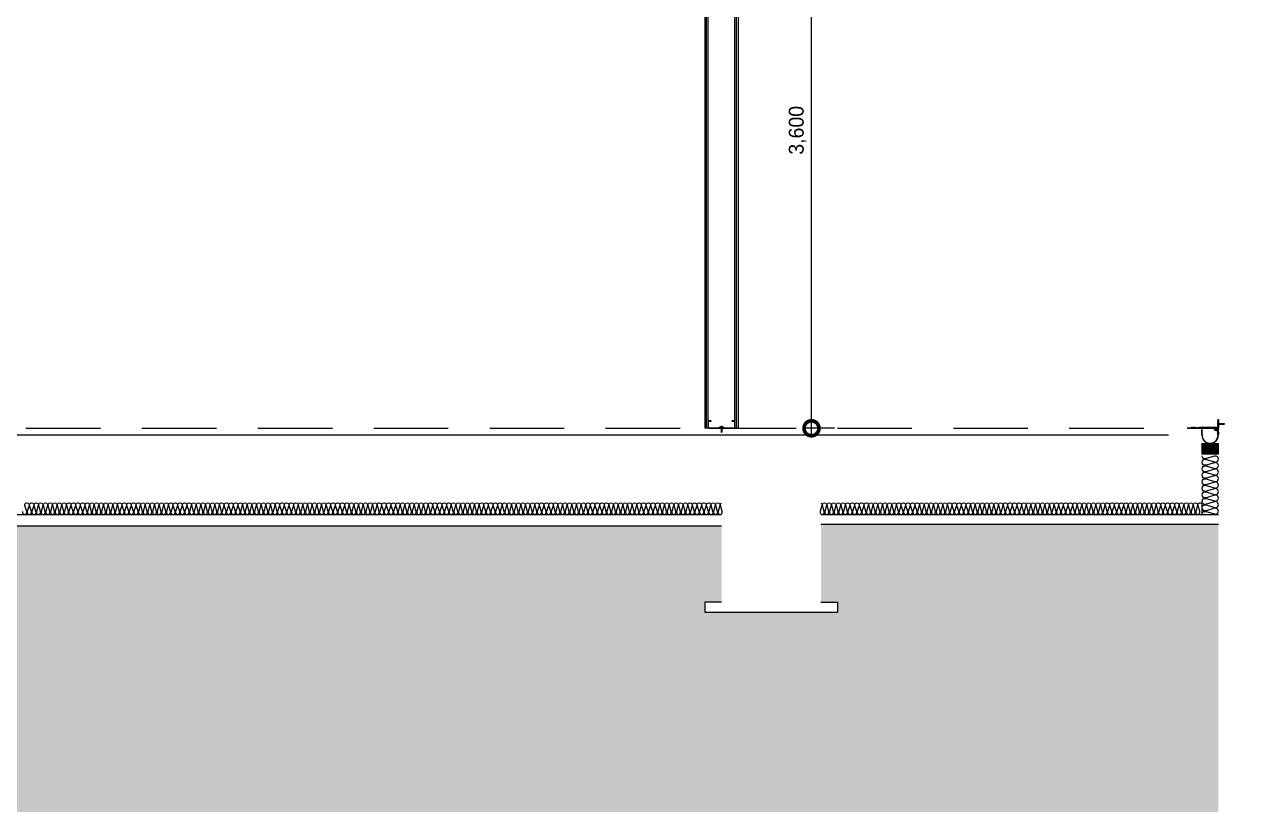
# Model space of a CAD drawing. Header units: millimetres. Extents: x 19868 to 801382, y -4805 to 85279.
# Drawn here: x 110529 to 117938, y 32657 to 37368 of the extents above; entities that cross this region are included whole.
import ezdxf

# ---------------------------------------------------------------- set-up
doc = ezdxf.new("R2010")
doc.units = ezdxf.units.MM
doc.header["$LTSCALE"] = 250
doc.linetypes.add('HID', pattern=[2.8, 1.8, -1])
doc.linetypes.add('HIDDEN', pattern=[9.525, 6.35, -3.175])
doc.layers.get('Defpoints').update_dxf_attribs({"color": 151})
for name, color, linetype in [('8입면선', 8, 'Continuous'), ('A-ETC', 8, 'Continuous'), ('A-FIN-8', 8, 'Continuous'), ('A-WALL-D', 7, 'Continuous'), ('A-버림CONC', 4, 'Continuous'), ('GAGAM-DT', 7, 'Continuous'), ('ISL', 251, 'Continuous'), ('SYMB', 7, 'Continuous'), ('인테리어', 7, 'HIDDEN'), ('입면', 7, 'Continuous'), ('지반', 254, 'Continuous')]:
    doc.layers.add(name, color=color, linetype=linetype)
doc.layers.add('CK', color=221, linetype='Continuous', plot=False)
doc.styles.add('Gdim', font='')
doc.styles.get('Gdim').set_extended_font_data('Dotum')
doc.dimstyles.new('Gdim50', dxfattribs={"dimscale": 30, "dimtxt": 3, "dimasz": 6, "dimexe": 1.5, "dimexo": 2, "dimgap": 1, "dimtad": 1, "dimdec": 0, "dimzin": 0, "dimdsep": 46, "dimlunit": 6, "dimtxsty": 'Gdim', "dimblk": 'DOTSMALL', "dimcen": 1.5, "dimdle": 1.5, "dimclrd": 256, "dimclre": 256, "dimclrt": 256, "dimazin": 0, "dimtfac": 1, "dimtdec": 0, "dimtix": 1, "dimtmove": 2, "dimatfit": 3, "dimldrblk": 'DOTSMALL', "dimfxl": 1.5, "dimtolj": 1, "dimtzin": 0, "dimlwd": -1, "dimlwe": -1, "dimarcsym": 1})

# ---------------------------------------------------------------- blocks, each defined once
blk = doc.blocks.new('MAJ')
at = {"layer": 'SYMB', "color": 8}
for p, q in [((8, 0), (0, 0)), ((2.3, -2.9), (0, 0)), ((3.5, -0.9), (3.5, 0)), ((4.5, -0.9), (4.5, 0)), ((5.7, -2.9), (8, 0)), ((1.8, -4.3), (4, -2.9)), ((1.8, -6.8), (6.1, -4.1)), ((1.8, -4.3), (2.3, -4.3)), ((1.8, -9.3), (6.1, -6.6)), ((1.8, -6.8), (2.3, -6.8)), ((1.8, -11.8), (6.1, -9.1)), ((1.8, -9.3), (2.3, -9.3)), ((1.8, -14.3), (6.1, -11.6)), ((1.8, -11.8), (2.3, -11.8)), ((1.8, -16.8), (6.1, -14.1)), ((1.8, -14.3), (2.3, -14.3)), ((1.8, -19.3), (6.1, -16.6)), ((1.8, -16.8), (2.3, -16.8)), ((1.8, -21.8), (6.1, -19.1)), ((1.8, -19.3), (2.3, -19.3)), ((1.8, -24.3), (6.1, -21.6)), ((1.8, -21.8), (2.3, -21.8)), ((1.8, -26.8), (6.1, -24.1)), ((1.8, -24.3), (2.3, -24.3)), ((1.8, -29.4), (6.1, -26.6)), ((1.8, -26.8), (2.3, -26.8)), ((1.8, -31.9), (6.1, -29.1)), ((1.8, -29.4), (2.3, -29.3)), ((1.8, -34.4), (6.1, -31.6)), ((1.8, -31.9), (2.3, -31.8)), ((1.8, -36.9), (6.1, -34.1)), ((1.8, -34.4), (2.3, -34.3)), ((1.8, -36.9), (2.3, -36.9)), ((2.3, -2.9), (2.3, -38.3)), ((2.3, -2.9), (5.7, -2.9)), ((2.3, -38.3), (4, -40.4)), ((2.7, -38.8), (6.1, -36.6)), ((4.5, -0.9), (3.5, -0.9)), ((4, -40.4), (5.7, -38.1)), ((5.7, -2.9), (5.7, -38.1)), ((6.1, -4.1), (5.7, -4.1)), ((6.1, -6.6), (5.7, -6.6)), ((6.1, -9.1), (5.7, -9.1)), ((6.1, -11.6), (5.7, -11.6)), ((6.1, -14.1), (5.7, -14.1)), ((6.1, -16.6), (5.7, -16.6)), ((6.1, -19.1), (5.7, -19.1)), ((6.1, -21.6), (5.7, -21.6)), ((6.1, -24.1), (5.7, -24.1)), ((6.1, -26.6), (5.7, -26.6)), ((6.1, -29.1), (5.7, -29.1)), ((6.1, -31.6), (5.7, -31.6)), ((6.1, -34.1), (5.7, -34.2)), ((6.1, -36.6), (5.7, -36.7))]:
    blk.add_line(p, q, dxfattribs=at)
blk = doc.blocks.new('EJ-1')
at = {"layer": 'A-ETC'}
h = blk.add_hatch(dxfattribs=at)
h.set_pattern_fill('ANSI37', color=1, scale=40, style=0)
h.set_pattern_definition([(45, (55694.5753, 2117.911), (-3.5355339, 3.5355339), []), (135, (55694.5753, 2117.911), (-3.5355339, -3.5355339), [])])
h.paths.add_polyline_path([(100, -154.4), (100, -94.4), (0, -94.4), (0, -154.4)])
at = {"layer": 'A-ETC', "color": 4}
for p, q in [((0, -38.9), (0, -6.7)), ((0, -6.7), (3, -13.8)), ((1, -38.9), (0, -38.9)), ((1, -16.1), (2, -16.1)), ((1, -37), (1, -16.1)), ((2, -37), (2, -16.1)), ((3, -38.9), (2, -38.9)), ((3, -38.9), (3, -13.8)), ((100, -6.7), (97, -13.8)), ((97, -38.9), (97, -13.8)), ((97, -38.9), (98, -38.9)), ((98, -37), (98, -16.1)), ((99, -16.1), (98, -16.1)), ((98.4, -16.7), (100, -13.8)), ((99, -37), (99, -16.1)), ((99, -38.9), (100, -38.9)), ((100, -38.9), (100, -6.7)), ((100, -22.5), (100, -36.6))]:
    blk.add_line(p, q, dxfattribs=at)
at = {"layer": 'A-ETC', "color": 7, "lineweight": -3}
blk.add_lwpolyline([(10.6, 4.5, 0.414214), (10.2, 4.5), (9.6, 4), (9.1, 4.5, 0.414214), (8.7, 4.5), (8.1, 3.9), (7.6, 4.5, 0.414214), (7.2, 4.5), (6.6, 3.9), (6.1, 4.5, 0.414214), (5.7, 4.5), (5.1, 3.9), (4.6, 4.5, 0.414214), (4.2, 4.5), (3.6, 3.9), (3.1, 4.5, 0.414214), (2.7, 4.5), (2.1, 3.9), (1.6, 4.5, 0.414214), (1.2, 4.4), (0.6, 3.9), (0.1, 4.4, 0.414214), (-0.3, 4.4), (-0.9, 3.9), (-1.4, 4.4, 0.414214), (-1.8, 4.4), (-2.4, 3.8), (-2.9, 4.4, 0.414214), (-3.3, 4.4), (-3.9, 3.8), (-4.4, 4.4, 0.414214), (-4.8, 4.4), (-5.4, 3.8), (-5.9, 4.4, 0.414214), (-6.3, 4.4), (-6.9, 3.8), (-7.4, 4.4, 0.414214), (-7.8, 4.4), (-8.4, 3.8), (-8.9, 4.4, 0.414214), (-9.3, 4.4), (-9.9, 3.8), (-10.4, 4.3, 0.414214), (-10.8, 4.3), (-11.4, 3.8), (-11.9, 4.3, 0.414214), (-12.3, 4.3), (-12.9, 3.7), (-13.4, 4.3, 0.414214), (-13.8, 4.3), (-14.4, 3.7), (-14.9, 4.3, 0.414214), (-15.3, 4.3), (-15.9, 3.7), (-16.4, 4.3, 0.414214), (-16.8, 4.3), (-17.4, 3.7), (-17.9, 4.3, 0.414214), (-18.3, 4.3), (-18.9, 3.7), (-19.4, 4.3, 0.414214), (-19.8, 4.3), (-20.4, 3.7), (-20.9, 4.2, 0.414214), (-21.3, 4.2), (-21.9, 3.7), (-22.4, 4.2, 0.414214), (-22.8, 4.2), (-23.4, 3.7), (-23.9, 4.2, 0.414214), (-24.3, 4.2), (-24.9, 3.6), (-25.4, 4.2, 0.414214), (-25.8, 4.2), (-26.4, 3.6), (-26.9, 4.2, 0.414214), (-27.3, 4.2), (-27.9, 3.6), (-28.4, 4.2, 0.414214), (-28.8, 4.2), (-29.4, 3.6), (-29.9, 4.2, 0.414214), (-30.3, 4.2), (-30.9, 3.6), (-31.4, 4.2, 0.414214), (-31.8, 4.1), (-32.4, 3.6), (-32.9, 4.1, 0.414214), (-33.3, 4.1), (-33.9, 3.6), (-34.4, 4.1, 0.414214), (-34.8, 4.1), (-35.4, 3.5), (-35.9, 4.1, 0.414214), (-36.3, 4.1), (-36.9, 3.5), (-37.4, 4.1, 0.414214), (-37.8, 4.1), (-38.4, 3.5), (-38.9, 4.1, 0.414214), (-39.3, 4.1), (-39.9, 3.5), (-40.4, 4.1, 0.414214), (-40.8, 4.1), (-41.4, 3.5), (-41.9, 4.1, 0.414214), (-42.3, 4.1), (-42.9, 3.5), (-43.4, 4, 0.414214), (-43.8, 4), (-44.4, 3.5), (-44.9, 4, 0.414214), (-45.3, 4), (-45.9, 3.4), (-46.4, 4, 0.414214), (-46.8, 4), (-47.4, 3.4), (-47.9, 4, 0.414214), (-48.3, 4), (-48.9, 3.4), (-49.4, 4, 0.414214), (-49.8, 4), (-50.4, 3.4), (-50.9, 4, 0.414214), (-51.3, 4), (-51.9, 3.4), (-52.4, 4, 0.414214), (-52.8, 4), (-53.4, 3.4), (-53.9, 3.9, 0.414214), (-54.3, 3.9), (-54.9, 3.4), (-55.4, 3.9, 0.414214), (-55.8, 3.9), (-56.4, 3.4), (-56.9, 3.9, 0.414214), (-57.3, 3.9), (-57.9, 3.3), (-58.4, 3.9, 0.414214), (-58.8, 3.9), (-59.4, 3.3), (-59.9, 3.9, 0.414214), (-60.3, 3.9), (-60.9, 3.3), (-61.4, 3.9, 0.414214), (-61.8, 3.9), (-62.4, 3.3), (-62.9, 3.9, 0.414214), (-63.3, 3.9), (-63.9, 3.3), (-64.4, 3.9, 0.414214), (-64.8, 3.8), (-65.4, 3.3), (-65.9, 3.8, 0.414214), (-66.3, 3.8), (-66.9, 3.3), (-88.3, 1.4, 0.980427), (-88.3, 0), (82.8, 0, -0.636366), (83.8, -2.1, 4.716513), (87.3, -0.3, -0.425308), (87, 0), (87, 4.4, 0.416522), (86.7, 4.7), (86.1, 4.6), (85.6, 5.2, 0.414214), (85.2, 5.2), (84.6, 4.6), (84.1, 5.2, 0.414214), (83.7, 5.2), (83.1, 4.6), (82.6, 5.2, 0.414214), (82.2, 5.2), (81.6, 4.6), (81.1, 5.2, 0.414214), (80.7, 5.2), (80.1, 4.6), (79.6, 5.2, 0.414214), (79.2, 5.2), (78.6, 4.6), (78.1, 5.1, 0.414214), (77.7, 5.1), (77.1, 4.6), (76.6, 5.1, 0.414214), (76.2, 5.1), (75.6, 4.6), (75.1, 5.1, 0.414214), (74.7, 5.1), (74.1, 4.5), (73.6, 5.1, 0.414214), (73.2, 5.1), (72.6, 4.5), (72.1, 5.1, 0.414214), (71.7, 5.1), (71.1, 4.5), (70.6, 5.1, 0.414214), (70.2, 5.1), (69.6, 4.5), (69.1, 5.1, 0.414214), (68.7, 5.1), (68.1, 4.5), (67.6, 5.1, 0.414214), (67.2, 5), (66.6, 4.5), (66.1, 5, 0.414214), (65.7, 5), (65.1, 4.5), (64.6, 5, 0.414214), (64.2, 5), (63.6, 4.4), (63.1, 5, 0.414214), (62.7, 5), (62.1, 4.4), (61.6, 5, 0.414214), (61.2, 5), (60.6, 4.4), (60.1, 5, 0.414214), (59.7, 5), (59.1, 4.4), (58.6, 5, 0.414214), (58.2, 5), (57.6, 4.4), (57.1, 5, 0.414214), (56.7, 5), (56.1, 4.4), (55.6, 4.9, 0.414214), (55.2, 4.9), (54.6, 4.4), (54.1, 4.9, 0.414214), (53.7, 4.9), (53.1, 4.3), (52.6, 4.9, 0.414214), (52.2, 4.9), (51.6, 4.3), (51.1, 4.9, 0.414214), (50.7, 4.9), (50.1, 4.3), (49.6, 4.9, 0.414214), (49.2, 4.9), (48.6, 4.3), (48.1, 4.9, 0.414214), (47.7, 4.9), (47.1, 4.3), (46.6, 4.9, 0.414214), (46.2, 4.9), (45.6, 4.3), (45.1, 4.8, 0.414214), (44.7, 4.8), (44.1, 4.3), (43.6, 4.8, 0.414214), (43.2, 4.8), (42.6, 4.3), (42.1, 4.8, 0.414214), (41.7, 4.8), (41.1, 4.2), (40.6, 4.8, 0.414214), (40.2, 4.8), (39.6, 4.2), (39.1, 4.8, 0.414214), (38.7, 4.8), (38.1, 4.2), (37.6, 4.8, 0.414214), (37.2, 4.8), (36.6, 4.2), (36.1, 4.8, 0.414214), (35.7, 4.8), (35.1, 4.2), (34.6, 4.8, 0.414214), (34.2, 4.7), (33.6, 4.2), (33.1, 4.7, 0.414214), (32.7, 4.7), (32.1, 4.2), (31.6, 4.7, 0.414214), (31.2, 4.7), (30.6, 4.1), (30.1, 4.7, 0.414214), (29.7, 4.7), (29.1, 4.1), (28.6, 4.7, 0.414214), (28.2, 4.7), (27.6, 4.1), (27.1, 4.7, 0.414214), (26.7, 4.7), (26.1, 4.1), (25.6, 4.7, 0.414214), (25.2, 4.7), (24.6, 4.1), (24.1, 4.7, 0.414214), (23.7, 4.7), (23.1, 4.1), (22.6, 4.6, 0.414214), (22.2, 4.6), (21.6, 4.1), (21.1, 4.6, 0.414214), (20.7, 4.6), (20.1, 4), (19.6, 4.6, 0.414214), (19.2, 4.6), (18.6, 4), (18.1, 4.6, 0.414214), (17.7, 4.6), (17.1, 4), (16.6, 4.6, 0.414214), (16.2, 4.6), (15.6, 4), (15.1, 4.6, 0.414214), (14.7, 4.6), (14.1, 4), (13.6, 4.6, 0.414214), (13.2, 4.6), (12.6, 4), (12.1, 4.5, 0.414214), (11.7, 4.5), (11.1, 4)], format="xyb", close=True, dxfattribs=at)
at = {"layer": 'A-ETC', "color": 7}
blk.add_lwpolyline([(100, 53.4), (100, 0, 0.414214), (98.5, -1.5), (98.5, -5.2, -1.043094), (76.6, -4.3, -0.306526), (76.9, -4), (82.7, -2.2, -0.679013), (83, -2.7, 3.305036), (88.2, -0.1, -0.378643), (87.9, 0.2), (87.9, 4.2), (97.1, 4.2), (97.1, 26.1), (97.6, 26.6), (97.1, 27.1), (97.1, 36.6), (98.5, 53.5, -0.956504), (100, 53.4)], format="xyb", dxfattribs=at)
at = {"layer": 'A-ETC', "color": 1}
blk.add_lwpolyline([(100, -154.4), (100, -94.4), (0, -94.4), (0, -154.4), (100, -154.4)], dxfattribs=at)
at = {"layer": 'A-ETC', "color": 4}
for centre, radius, start, end in [((50, -41.9), 49.2, 174.30189, 5.69811), ((50, -42), 48.3, 174.09575, 5.90425)]:
    blk.add_arc(centre, radius, start, end, dxfattribs=at)
at = {"layer": 'A-ETC', "color": 7, "rotation": 90}
blk.add_blockref('MAJ', (97.1, 22.6), dxfattribs=at)
blk = doc.blocks.new('_DotSmall')
at = {"color": 0, "linetype": 'ByBlock', "const_width": 0.5}
blk.add_lwpolyline([(-0.0625, 0, 1), (0.0625, 0, 1)], format="xyb", close=True, dxfattribs=at)
blk = doc.blocks.new('*D40')
at = {"layer": 'CK', "transparency": 16777216}
for p, q in [((115419.7, 38528.9), (115236.4, 38528.9)), ((115281.4, 34883.9), (115281.4, 38573.9)), ((115419.7, 34928.9), (115236.4, 34928.9))]:
    blk.add_line(p, q, dxfattribs=at)
at = {"layer": 'Defpoints', "color": 0, "transparency": 16777216}
for p in [(115281.4, 38528.9), (115479.7, 38528.9), (115479.7, 34928.9)]:
    blk.add_point(p, dxfattribs=at)
at = {"layer": 'CK', "transparency": 16777216, "xscale": 180, "yscale": 180, "zscale": 180}
for p, rotation in [((115281.4, 38528.9), 90), ((115281.4, 34928.9), 270)]:
    blk.add_blockref('_DotSmall', p, dxfattribs=dict(at, rotation=rotation))
at = {"layer": 'CK', "transparency": 16777216, "insert": (115197.7, 36728.9), "char_height": 90, "attachment_point": 5, "rotation": 90, "style": 'Gdim'}
blk.add_mtext('\\A1;3,600', dxfattribs=at)
blk = doc.blocks.new('*U106')
at = {"layer": '8입면선', "color": 8}
for p, q in [((3316397.6, 472011.4), (3316397.6, 479111.4)), ((3316577.6, 472011.4), (3316577.6, 479111.4))]:
    blk.add_line(p, q, dxfattribs=at)
at = {"layer": 'A-WALL-D'}
for p, q in [((3316387.6, 479111.4), (3316387.6, 472011.4)), ((3316407.6, 472021.4), (3316407.6, 479111.4)), ((3316567.6, 472021.4), (3316567.6, 479111.4)), ((3316587.6, 479111.4), (3316587.6, 472011.4)), ((3316407.6, 472011.4), (3316387.6, 472011.4)), ((3316587.6, 472011.4), (3316567.6, 472011.4))]:
    blk.add_line(p, q, dxfattribs=at)
at = {"layer": 'CK', "linetype": 'Continuous'}
blk.add_line((3316472.9, 472011.4), (3316502.3, 472011.4), dxfattribs=at)
at = {"layer": 'GAGAM-DT', "color": 8}
for p, q in [((3316482.8, 472017.2), (3316482.8, 472020.7)), ((3316492.7, 472017.2), (3316482.8, 472017.2)), ((3316491.2, 472022.2), (3316484.3, 472022.2)), ((3316485.3, 472017.2), (3316485.3, 472022.2)), ((3316485.3, 472017.2), (3316485.3, 471985.8)), ((3316490.3, 472017.2), (3316490.3, 472022.2)), ((3316490.3, 472017.2), (3316490.3, 471991.3)), ((3316492.7, 472017.2), (3316492.7, 472020.7)), ((3316490.3, 471991.3), (3316485.3, 471985.8))]:
    blk.add_line(p, q, dxfattribs=at)
for centre, start, end in [((3316484.3, 472020.7), 90, 180), ((3316491.2, 472020.7), 0, 90)]:
    blk.add_arc(centre, 1.51, start, end, dxfattribs=at)
at = {"layer": '입면', "color": 6}
for p, q in [((3316425.4, 472056.4), (3316407.6, 472056.4)), ((3316407.6, 472056.4), (3316407.6, 472011.4)), ((3316408.8, 472012.6), (3316408.8, 472055.2)), ((3316408.8, 472055.2), (3316425.4, 472055.2)), ((3316472.4, 472012.6), (3316408.8, 472012.6)), ((3316425.4, 472055.2), (3316425.4, 472056.4)), ((3316477.4, 472018.5), (3316472.4, 472012.6)), ((3316472.9, 472011.4), (3316477.9, 472017.3)), ((3316497.8, 472018.5), (3316477.4, 472018.5)), ((3316477.9, 472017.3), (3316497.3, 472017.3)), ((3316497.3, 472017.3), (3316502.3, 472011.4)), ((3316502.8, 472012.6), (3316497.8, 472018.5)), ((3316566.4, 472012.6), (3316502.8, 472012.6)), ((3316567.6, 472056.4), (3316549.8, 472056.4)), ((3316549.8, 472056.4), (3316549.8, 472055.2)), ((3316549.8, 472055.2), (3316566.4, 472055.2)), ((3316566.4, 472055.2), (3316566.4, 472012.6)), ((3316567.6, 472011.4), (3316567.6, 472056.4)), ((3316407.6, 472011.4), (3316472.9, 472011.4)), ((3316502.3, 472011.4), (3316567.6, 472011.4))]:
    blk.add_line(p, q, dxfattribs=at)

msp = doc.modelspace()

# ---------------------------------------------------------------- hatches: boundary and pattern name
at = {"layer": '지반'}
h = msp.add_hatch(dxfattribs=at)
h.set_pattern_fill('EARTH', color=251, scale=70, angle=45)
h.paths.add_polyline_path([(35638.2, 34128.9), (27538.2, 33228.9), (19867.8, 33228.9), (19867.8, 23234.4), (170632.4, 23234.4), (170632.4, 34678.9), (161838.2, 34678.9), (161838.2, 34628.9), (161888.2, 34628.9), (161888.2, 34568.9), (161638.2, 34568.9), (161638.2, 34628.9), (161688.2, 34628.9), (161688.2, 34828.9), (159788.2, 34828.9), (159788.2, 34778.9), (159638.2, 34778.9), (159638.2, 33758.9), (159538.2, 33758.9), (159538.2, 31528.9), (160638.2, 31528.9), (160638.2, 30028.9), (160738.2, 30028.9), (160738.2, 29968.9), (145618.2, 29968.9), (145618.2, 30028.9), (145718.2, 30028.9), (145718.2, 30768.9), (142618.2, 30768.9), (142618.2, 30828.9), (142718.2, 30828.9), (142718.2, 31528.9), (143318.2, 31528.9), (143318.2, 33668.9), (141343.1, 33668.9), (141163.1, 33488.9), (139953.4, 33488.9), (139773.4, 33668.9), (137588.2, 33668.9), (137588.2, 33728.9), (137688.2, 33728.9), (137688.2, 34318.9), (135363.1, 34318.9), (135263.1, 34218.9), (124888.2, 34218.9), (124888.2, 32228.9), (125488.2, 32228.9), (125488.2, 31528.9), (125588.2, 31528.9), (125588.2, 31468.9), (123888.2, 31468.9), (123888.2, 31528.9), (123988.2, 31528.9), (123988.2, 31868.9), (118638.2, 31868.9), (118638.2, 31528.9), (118738.2, 31528.9), (118738.2, 31468.9), (117038.2, 31468.9), (117038.2, 31528.9), (117138.2, 31528.9), (117138.2, 32228.9), (117738.2, 32228.9), (117738.2, 34348.9), (115338.2, 34348.9), (115338.2, 33878.9), (115438.2, 33878.9), (115438.2, 33818.9), (114638.2, 33818.9), (114638.2, 33878.9), (114738.2, 33878.9), (114738.2, 34338.9), (88438.2, 34338.9), (88438.2, 31628.9), (89038.2, 31628.9), (89038.2, 30928.9), (89138.2, 30928.9), (89138.2, 30868.9), (87438.2, 30868.9), (87438.2, 30928.9), (87538.2, 30928.9), (87538.2, 31268.9), (82938.2, 31268.9), (82938.2, 30928.9), (83038.2, 30928.9), (83038.2, 30868.9), (81338.2, 30868.9), (81338.2, 30928.9), (81438.2, 30928.9), (81438.2, 31268.9), (75338.2, 31268.9), (75338.2, 30928.9), (75438.2, 30928.9), (75438.2, 30868.9), (73738.2, 30868.9), (73738.2, 30928.9), (73838.2, 30928.9), (73838.2, 31628.9), (74438.2, 31628.9), (74438.2, 33818.9), (56438.2, 33818.9), (56438.2, 31878.9), (57038.2, 31878.9), (57038.2, 30878.9), (57138.2, 30878.9), (57138.2, 30818.9), (52138.2, 30818.9), (52138.2, 30878.9), (52238.2, 30878.9), (52238.2, 31878.9), (52538.2, 31878.9), (52538.2, 33748.9), (45258.2, 33748.9), (45258.2, 33108.9), (45358.2, 33108.9), (45358.2, 33048.9), (43518.2, 33048.9), (43518.2, 33108.9), (43618.2, 33108.9), (43618.2, 33648.9), (41678.2, 33648.9), (41608.2, 33718.9), (40588.2, 33718.9), (40588.2, 33028.9), (40688.2, 33028.9), (40688.2, 32968.9), (38988.2, 32968.9), (38988.2, 33028.9), (39088.2, 33028.9), (39088.2, 33678.9), (38838.2, 33828.9), (38838.2, 34308.9), (38848.7, 34319.4), (37038.2, 34128.9)])

# ---------------------------------------------------------------- linework, layer by layer
at = {"layer": 'A-FIN-8'}
msp.add_line((88138.2, 34888.9), (117438.2, 34888.9), dxfattribs=at)
at = {"layer": 'A-버림CONC'}
for p, q in [((114738.2, 33878.9), (114638.2, 33878.9)), ((114638.2, 33878.9), (114638.2, 33818.9)), ((115338.2, 33878.9), (115438.2, 33878.9)), ((115438.2, 33878.9), (115438.2, 33818.9)), ((114638.2, 33818.9), (115438.2, 33818.9))]:
    msp.add_line(p, q, dxfattribs=at)
at = {"layer": 'A-버림CONC', "elevation": 0}
for points in [[(88438.2, 34338.9), (114738.2, 34338.9)], [(115338.2, 34348.9), (117738.2, 34348.9)]]:
    msp.add_lwpolyline(points, dxfattribs=at)
at = {"layer": 'ISL'}
msp.add_line((117638.2, 34478.9), (117638.2, 34408.9), dxfattribs=at)
msp.add_lwpolyline([(117639.9, 34409, -0.509267), (117663.7, 34426.3), (117714.4, 34411.3, 1.372593), (117714.4, 34446), (117663.7, 34430.9, -0.509267), (117639.9, 34448.3, -0.509267), (117663.7, 34465.6), (117714.4, 34450.6, 1.372593), (117714.4, 34485.3), (117663.7, 34470.2, -0.509267), (117639.9, 34487.6, -0.509267), (117663.7, 34505), (117714.4, 34489.9, 1.372593), (117714.4, 34524.6), (117663.7, 34509.6, -0.509267), (117639.9, 34526.9, -0.509267), (117663.7, 34544.3), (117714.4, 34529.2, 1.372593), (117714.4, 34563.9), (117663.7, 34548.9, -0.509267), (117639.9, 34566.2, -0.509267), (117663.7, 34583.6), (117714.4, 34568.5, 1.372593), (117714.4, 34603.3), (117663.7, 34588.2, -0.509267), (117639.9, 34605.6, -0.509267), (117663.7, 34622.9), (117714.4, 34607.9, 1.372593), (117714.4, 34642.6), (117663.7, 34627.5, -0.509267), (117639.9, 34644.9, -0.509267), (117663.7, 34662.3), (117714.4, 34647.2, 1.372593), (117714.4, 34681.9), (117663.7, 34666.9, -0.509267), (117639.9, 34684.2, -0.509267), (117663.7, 34701.6), (117714.4, 34686.5, 1.372593), (117714.4, 34721.2), (117663.7, 34706.2, -0.509267), (117639.9, 34723.5, -0.509267), (117663.7, 34740.9), (117714.4, 34725.8, 1.372593), (117714.4, 34760.6), (117663.7, 34745.5, -0.509267), (117639.9, 34762.9)], format="xyb", dxfattribs=at)
at = {"layer": 'ISL', "elevation": 0}
for points in [[(110517.9, 34425.9, 0.509267), (110530.2, 34408.9, 0.509267), (110542.6, 34425.9), (110531.9, 34462, -1.372593), (110556.6, 34462), (110545.9, 34425.9, 0.509267), (110558.2, 34408.9, 0.509267), (110570.6, 34425.9), (110559.9, 34462, -1.372593), (110584.6, 34462), (110573.9, 34425.9, 0.509267), (110586.2, 34408.9, 0.509267), (110598.6, 34425.9), (110587.9, 34462, -1.372593), (110612.6, 34462), (110601.9, 34425.9, 0.509267), (110614.2, 34408.9, 0.509267), (110626.6, 34425.9), (110615.9, 34462, -1.372593), (110640.6, 34462), (110629.9, 34425.9, 0.509267), (110642.2, 34408.9, 0.509267), (110654.6, 34425.9), (110643.9, 34462, -1.372593), (110668.6, 34462), (110657.9, 34425.9, 0.509267), (110670.2, 34408.9, 0.509267), (110682.6, 34425.9), (110671.9, 34462, -1.372593), (110696.6, 34462), (110685.9, 34425.9, 0.509267), (110698.2, 34408.9, 0.509267), (110710.6, 34425.9), (110699.9, 34462, -1.372593), (110724.6, 34462), (110713.9, 34425.9, 0.509267), (110726.2, 34408.9, 0.509267), (110738.6, 34425.9), (110727.9, 34462, -1.372593), (110752.6, 34462), (110741.9, 34425.9, 0.509267), (110754.2, 34408.9, 0.509267), (110766.6, 34425.9), (110755.9, 34462, -1.372593), (110780.6, 34462), (110769.9, 34425.9, 0.509267), (110782.2, 34408.9, 0.509267), (110794.6, 34425.9), (110783.9, 34462, -1.372593), (110808.6, 34462), (110797.9, 34425.9, 0.509267), (110810.2, 34408.9, 0.509267), (110822.6, 34425.9), (110811.9, 34462, -1.372593), (110836.6, 34462), (110825.9, 34425.9, 0.509267), (110838.2, 34408.9, 0.509267), (110850.6, 34425.9), (110839.9, 34462, -1.372593), (110864.6, 34462), (110853.9, 34425.9, 0.509267), (110866.2, 34408.9, 0.509267), (110878.6, 34425.9), (110867.9, 34462, -1.372593), (110892.6, 34462), (110881.9, 34425.9, 0.509267), (110894.2, 34408.9, 0.509267), (110906.6, 34425.9), (110895.9, 34462, -1.372593), (110920.6, 34462), (110909.9, 34425.9, 0.509267), (110922.2, 34408.9, 0.509267), (110934.6, 34425.9), (110923.9, 34462, -1.372593), (110948.6, 34462), (110937.9, 34425.9, 0.509267), (110950.2, 34408.9, 0.509267), (110962.6, 34425.9), (110951.9, 34462, -1.372593), (110976.6, 34462), (110965.9, 34425.9, 0.509267), (110978.2, 34408.9, 0.509267), (110990.6, 34425.9), (110979.9, 34462, -1.372593), (111004.6, 34462), (110993.9, 34425.9, 0.509267), (111006.2, 34408.9, 0.509267), (111018.6, 34425.9), (111007.9, 34462, -1.372593), (111032.6, 34462), (111021.9, 34425.9, 0.509267), (111034.2, 34408.9, 0.509267), (111046.6, 34425.9), (111035.9, 34462, -1.372593), (111060.6, 34462), (111049.9, 34425.9, 0.509267), (111062.2, 34408.9, 0.509267), (111074.6, 34425.9), (111063.9, 34462, -1.372593), (111088.6, 34462), (111077.9, 34425.9, 0.509267), (111090.2, 34408.9, 0.509267), (111102.6, 34425.9), (111091.9, 34462, -1.372593), (111116.6, 34462), (111105.9, 34425.9, 0.509267), (111118.2, 34408.9, 0.509267), (111130.6, 34425.9), (111119.9, 34462, -1.372593), (111144.6, 34462), (111133.9, 34425.9, 0.509267), (111146.2, 34408.9, 0.509267), (111158.6, 34425.9), (111147.9, 34462, -1.372593), (111172.6, 34462), (111161.9, 34425.9, 0.509267), (111174.2, 34408.9, 0.509267), (111186.6, 34425.9), (111175.9, 34462, -1.372593), (111200.6, 34462), (111189.9, 34425.9, 0.509267), (111202.2, 34408.9, 0.509267), (111214.6, 34425.9), (111203.9, 34462, -1.372593), (111228.6, 34462), (111217.9, 34425.9, 0.509267), (111230.2, 34408.9, 0.509267), (111242.6, 34425.9), (111231.9, 34462, -1.372593), (111256.6, 34462), (111245.9, 34425.9, 0.509267), (111258.2, 34408.9, 0.509267), (111270.6, 34425.9), (111259.9, 34462, -1.372593), (111284.6, 34462), (111273.9, 34425.9, 0.509267), (111286.2, 34408.9, 0.509267), (111298.6, 34425.9), (111287.9, 34462, -1.372593), (111312.6, 34462), (111301.9, 34425.9, 0.509267), (111314.2, 34408.9, 0.509267), (111326.6, 34425.9), (111315.9, 34462, -1.372593), (111340.6, 34462), (111329.9, 34425.9, 0.509267), (111342.2, 34408.9, 0.509267), (111354.6, 34425.9), (111343.9, 34462, -1.372593), (111368.6, 34462), (111357.9, 34425.9, 0.509267), (111370.2, 34408.9, 0.509267), (111382.6, 34425.9), (111371.9, 34462, -1.372593), (111396.6, 34462), (111385.9, 34425.9, 0.509267), (111398.2, 34408.9, 0.509267), (111410.6, 34425.9), (111399.9, 34462, -1.372593), (111424.6, 34462), (111413.9, 34425.9, 0.509267), (111426.2, 34408.9, 0.509267), (111438.6, 34425.9), (111427.9, 34462, -1.372593), (111452.6, 34462), (111441.9, 34425.9, 0.509267), (111454.2, 34408.9, 0.509267), (111466.6, 34425.9), (111455.9, 34462, -1.372593), (111480.6, 34462), (111469.9, 34425.9, 0.509267), (111482.2, 34408.9, 0.509267), (111494.6, 34425.9), (111483.9, 34462, -1.372593), (111508.6, 34462), (111497.9, 34425.9, 0.509267), (111510.2, 34408.9, 0.509267), (111522.6, 34425.9), (111511.9, 34462, -1.372593), (111536.6, 34462), (111525.9, 34425.9, 0.509267), (111538.2, 34408.9, 0.509267), (111550.6, 34425.9), (111539.9, 34462, -1.372593), (111564.6, 34462), (111553.9, 34425.9, 0.509267), (111566.2, 34408.9, 0.509267), (111578.6, 34425.9), (111567.9, 34462, -1.372593), (111592.6, 34462), (111581.9, 34425.9, 0.509267), (111594.2, 34408.9, 0.509267), (111606.6, 34425.9), (111595.9, 34462, -1.372593), (111620.6, 34462), (111609.9, 34425.9, 0.509267), (111622.2, 34408.9, 0.509267), (111634.6, 34425.9), (111623.9, 34462, -1.372593), (111648.6, 34462), (111637.9, 34425.9, 0.509267), (111650.2, 34408.9, 0.509267), (111662.6, 34425.9), (111651.9, 34462, -1.372593), (111676.6, 34462), (111665.9, 34425.9, 0.509267), (111678.2, 34408.9, 0.509267), (111690.6, 34425.9), (111679.9, 34462, -1.372593), (111704.6, 34462), (111693.9, 34425.9, 0.509267), (111706.2, 34408.9, 0.509267), (111718.6, 34425.9), (111707.9, 34462, -1.372593), (111732.6, 34462), (111721.9, 34425.9, 0.509267), (111734.2, 34408.9, 0.509267), (111746.6, 34425.9), (111735.9, 34462, -1.372593), (111760.6, 34462), (111749.9, 34425.9, 0.509267), (111762.2, 34408.9, 0.509267), (111774.6, 34425.9), (111763.9, 34462, -1.372593), (111788.6, 34462), (111777.9, 34425.9, 0.509267), (111790.2, 34408.9, 0.509267), (111802.6, 34425.9), (111791.9, 34462, -1.372593), (111816.6, 34462), (111805.9, 34425.9, 0.509267), (111818.2, 34408.9, 0.509267), (111830.6, 34425.9), (111819.9, 34462, -1.372593), (111844.6, 34462), (111833.9, 34425.9, 0.509267), (111846.2, 34408.9, 0.509267), (111858.6, 34425.9), (111847.9, 34462, -1.372593), (111872.6, 34462), (111861.9, 34425.9, 0.509267), (111874.2, 34408.9, 0.509267), (111886.6, 34425.9), (111875.9, 34462, -1.372593), (111900.6, 34462), (111889.9, 34425.9, 0.509267), (111902.2, 34408.9, 0.509267), (111914.6, 34425.9), (111903.9, 34462, -1.372593), (111928.6, 34462), (111917.9, 34425.9, 0.509267), (111930.2, 34408.9, 0.509267), (111942.6, 34425.9), (111931.9, 34462, -1.372593), (111956.6, 34462), (111945.9, 34425.9, 0.509267), (111958.2, 34408.9, 0.509267), (111970.6, 34425.9), (111959.9, 34462, -1.372593), (111984.6, 34462), (111973.9, 34425.9, 0.509267), (111986.2, 34408.9, 0.509267), (111998.6, 34425.9), (111987.9, 34462, -1.372593), (112012.6, 34462), (112001.9, 34425.9, 0.509267), (112014.2, 34408.9, 0.509267), (112026.6, 34425.9), (112015.9, 34462, -1.372593), (112040.6, 34462), (112029.9, 34425.9, 0.509267), (112042.2, 34408.9, 0.509267), (112054.6, 34425.9), (112043.9, 34462, -1.372593), (112068.6, 34462), (112057.9, 34425.9, 0.509267), (112070.2, 34408.9, 0.509267), (112082.6, 34425.9), (112071.9, 34462, -1.372593), (112096.6, 34462), (112085.9, 34425.9, 0.509267), (112098.2, 34408.9, 0.509267), (112110.6, 34425.9), (112099.9, 34462, -1.372593), (112124.6, 34462), (112113.9, 34425.9, 0.509267), (112126.2, 34408.9, 0.509267), (112138.6, 34425.9), (112127.9, 34462, -1.372593), (112152.6, 34462), (112141.9, 34425.9, 0.509267), (112154.2, 34408.9, 0.509267), (112166.6, 34425.9), (112155.9, 34462, -1.372593), (112180.6, 34462), (112169.9, 34425.9, 0.509267), (112182.2, 34408.9, 0.509267), (112194.6, 34425.9), (112183.9, 34462, -1.372593), (112208.6, 34462), (112197.9, 34425.9, 0.509267), (112210.2, 34408.9, 0.509267), (112222.6, 34425.9), (112211.9, 34462, -1.372593), (112236.6, 34462), (112225.9, 34425.9, 0.509267), (112238.2, 34408.9, 0.509267), (112250.6, 34425.9), (112239.9, 34462, -1.372593), (112264.6, 34462), (112253.9, 34425.9, 0.509267), (112266.2, 34408.9, 0.509267), (112278.6, 34425.9), (112267.9, 34462, -1.372593), (112292.6, 34462), (112281.9, 34425.9, 0.509267), (112294.2, 34408.9, 0.509267), (112306.6, 34425.9), (112295.9, 34462, -1.372593), (112320.6, 34462), (112309.9, 34425.9, 0.509267), (112322.2, 34408.9, 0.509267), (112334.6, 34425.9), (112323.9, 34462, -1.372593), (112348.6, 34462), (112337.9, 34425.9, 0.509267), (112350.2, 34408.9, 0.509267), (112362.6, 34425.9), (112351.9, 34462, -1.372593), (112376.6, 34462), (112365.9, 34425.9, 0.509267), (112378.2, 34408.9, 0.509267), (112390.6, 34425.9), (112379.9, 34462, -1.372593), (112404.6, 34462), (112393.9, 34425.9, 0.509267), (112406.2, 34408.9, 0.509267), (112418.6, 34425.9), (112407.9, 34462, -1.372593), (112432.6, 34462), (112421.9, 34425.9, 0.509267), (112434.2, 34408.9, 0.509267), (112446.6, 34425.9), (112435.9, 34462, -1.372593), (112460.6, 34462), (112449.9, 34425.9, 0.509267), (112462.2, 34408.9, 0.509267), (112474.6, 34425.9), (112463.9, 34462, -1.372593), (112488.6, 34462), (112477.9, 34425.9, 0.509267), (112490.2, 34408.9, 0.509267), (112502.6, 34425.9), (112491.9, 34462, -1.372593), (112516.6, 34462), (112505.9, 34425.9, 0.509267), (112518.2, 34408.9, 0.509267), (112530.6, 34425.9), (112519.9, 34462, -1.372593), (112544.6, 34462), (112533.9, 34425.9, 0.509267), (112546.2, 34408.9, 0.509267), (112558.6, 34425.9), (112547.9, 34462, -1.372593), (112572.6, 34462), (112561.9, 34425.9, 0.509267), (112574.2, 34408.9, 0.509267), (112586.6, 34425.9), (112575.9, 34462, -1.372593), (112600.6, 34462), (112589.9, 34425.9, 0.509267), (112602.2, 34408.9, 0.509267), (112614.6, 34425.9), (112603.9, 34462, -1.372593), (112628.6, 34462), (112617.9, 34425.9, 0.509267), (112630.2, 34408.9, 0.509267), (112642.6, 34425.9), (112631.9, 34462, -1.372593), (112656.6, 34462), (112645.9, 34425.9, 0.509267), (112658.2, 34408.9, 0.509267), (112670.6, 34425.9), (112659.9, 34462, -1.372593), (112684.6, 34462), (112673.9, 34425.9, 0.509267), (112686.2, 34408.9, 0.509267), (112698.6, 34425.9), (112687.9, 34462, -1.372593), (112712.6, 34462), (112701.9, 34425.9, 0.509267), (112714.2, 34408.9, 0.509267), (112726.6, 34425.9), (112715.9, 34462, -1.372593), (112740.6, 34462), (112729.9, 34425.9, 0.509267), (112742.2, 34408.9, 0.509267), (112754.6, 34425.9), (112743.9, 34462, -1.372593), (112768.6, 34462), (112757.9, 34425.9, 0.509267), (112770.2, 34408.9, 0.509267), (112782.6, 34425.9), (112771.9, 34462, -1.372593), (112796.6, 34462), (112785.9, 34425.9, 0.509267), (112798.2, 34408.9, 0.509267), (112810.6, 34425.9), (112799.9, 34462, -1.372593), (112824.6, 34462), (112813.9, 34425.9, 0.509267), (112826.2, 34408.9, 0.509267), (112838.6, 34425.9), (112827.9, 34462, -1.372593), (112852.6, 34462), (112841.9, 34425.9, 0.509267), (112854.2, 34408.9, 0.509267), (112866.6, 34425.9), (112855.9, 34462, -1.372593), (112880.6, 34462), (112869.9, 34425.9, 0.509267), (112882.2, 34408.9, 0.509267), (112894.6, 34425.9), (112883.9, 34462, -1.372593), (112908.6, 34462), (112897.9, 34425.9, 0.509267), (112910.2, 34408.9, 0.509267), (112922.6, 34425.9), (112911.9, 34462, -1.372593), (112936.6, 34462), (112925.9, 34425.9, 0.509267), (112938.2, 34408.9, 0.509267), (112950.6, 34425.9), (112939.9, 34462, -1.372593), (112964.6, 34462), (112953.9, 34425.9, 0.509267), (112966.2, 34408.9, 0.509267), (112978.6, 34425.9), (112967.9, 34462, -1.372593), (112992.6, 34462), (112981.9, 34425.9, 0.509267), (112994.2, 34408.9, 0.509267), (113006.6, 34425.9), (112995.9, 34462, -1.372593), (113020.6, 34462), (113009.9, 34425.9, 0.509267), (113022.2, 34408.9, 0.509267), (113034.6, 34425.9), (113023.9, 34462, -1.372593), (113048.6, 34462), (113037.9, 34425.9, 0.509267), (113050.2, 34408.9, 0.509267), (113062.6, 34425.9), (113051.9, 34462, -1.372593), (113076.6, 34462), (113065.9, 34425.9, 0.509267), (113078.2, 34408.9, 0.509267), (113090.6, 34425.9), (113079.9, 34462, -1.372593), (113104.6, 34462), (113093.9, 34425.9, 0.509267), (113106.2, 34408.9, 0.509267), (113118.6, 34425.9), (113107.9, 34462, -1.372593), (113132.6, 34462), (113121.9, 34425.9, 0.509267), (113134.2, 34408.9, 0.509267), (113146.6, 34425.9), (113135.9, 34462, -1.372593), (113160.6, 34462), (113149.9, 34425.9, 0.509267), (113162.2, 34408.9, 0.509267), (113174.6, 34425.9), (113163.9, 34462, -1.372593), (113188.6, 34462), (113177.9, 34425.9, 0.509267), (113190.2, 34408.9, 0.509267), (113202.6, 34425.9), (113191.9, 34462, -1.372593), (113216.6, 34462), (113205.9, 34425.9, 0.509267), (113218.2, 34408.9, 0.509267), (113230.6, 34425.9), (113219.9, 34462, -1.372593), (113244.6, 34462), (113233.9, 34425.9, 0.509267), (113246.2, 34408.9, 0.509267), (113258.6, 34425.9), (113247.9, 34462, -1.372593), (113272.6, 34462), (113261.9, 34425.9, 0.509267), (113274.2, 34408.9, 0.509267), (113286.6, 34425.9), (113275.9, 34462, -1.372593), (113300.6, 34462), (113289.9, 34425.9, 0.509267), (113302.2, 34408.9, 0.509267), (113314.6, 34425.9), (113303.9, 34462, -1.372593), (113328.6, 34462), (113317.9, 34425.9, 0.509267), (113330.2, 34408.9, 0.509267), (113342.6, 34425.9), (113331.9, 34462, -1.372593), (113356.6, 34462), (113345.9, 34425.9, 0.509267), (113358.2, 34408.9, 0.509267), (113370.6, 34425.9), (113359.9, 34462, -1.372593), (113384.6, 34462), (113373.9, 34425.9, 0.509267), (113386.2, 34408.9, 0.509267), (113398.6, 34425.9), (113387.9, 34462, -1.372593), (113412.6, 34462), (113401.9, 34425.9, 0.509267), (113414.2, 34408.9, 0.509267), (113426.6, 34425.9), (113415.9, 34462, -1.372593), (113440.6, 34462), (113429.9, 34425.9, 0.509267), (113442.2, 34408.9, 0.509267), (113454.6, 34425.9), (113443.9, 34462, -1.372593), (113468.6, 34462), (113457.9, 34425.9, 0.509267), (113470.2, 34408.9, 0.509267), (113482.6, 34425.9), (113471.9, 34462, -1.372593), (113496.6, 34462), (113485.9, 34425.9, 0.509267), (113498.2, 34408.9, 0.509267), (113510.6, 34425.9), (113499.9, 34462, -1.372593), (113524.6, 34462), (113513.9, 34425.9, 0.509267), (113526.2, 34408.9, 0.509267), (113538.6, 34425.9), (113527.9, 34462, -1.372593), (113552.6, 34462), (113541.9, 34425.9, 0.509267), (113554.2, 34408.9, 0.509267), (113566.6, 34425.9), (113555.9, 34462, -1.372593), (113580.6, 34462), (113569.9, 34425.9, 0.509267), (113582.2, 34408.9, 0.509267), (113594.6, 34425.9), (113583.9, 34462, -1.372593), (113608.6, 34462), (113597.9, 34425.9, 0.509267), (113610.2, 34408.9, 0.509267), (113622.6, 34425.9), (113611.9, 34462, -1.372593), (113636.6, 34462), (113625.9, 34425.9, 0.509267), (113638.2, 34408.9, 0.509267), (113650.6, 34425.9), (113639.9, 34462, -1.372593), (113664.6, 34462), (113653.9, 34425.9, 0.509267), (113666.2, 34408.9, 0.509267), (113678.6, 34425.9), (113667.9, 34462, -1.372593), (113692.6, 34462), (113681.9, 34425.9, 0.509267), (113694.2, 34408.9, 0.509267), (113706.6, 34425.9), (113695.9, 34462, -1.372593), (113720.6, 34462), (113709.9, 34425.9, 0.509267), (113722.2, 34408.9, 0.509267), (113734.6, 34425.9), (113723.9, 34462, -1.372593), (113748.6, 34462), (113737.9, 34425.9, 0.509267), (113750.2, 34408.9, 0.509267), (113762.6, 34425.9), (113751.9, 34462, -1.372593), (113776.6, 34462), (113765.9, 34425.9, 0.509267), (113778.2, 34408.9, 0.509267), (113790.6, 34425.9), (113779.9, 34462, -1.372593), (113804.6, 34462), (113793.9, 34425.9, 0.509267), (113806.2, 34408.9, 0.509267), (113818.6, 34425.9), (113807.9, 34462, -1.372593), (113832.6, 34462), (113821.9, 34425.9, 0.509267), (113834.2, 34408.9, 0.509267), (113846.6, 34425.9), (113835.9, 34462, -1.372593), (113860.6, 34462), (113849.9, 34425.9, 0.509267), (113862.2, 34408.9, 0.509267), (113874.6, 34425.9), (113863.9, 34462, -1.372593), (113888.6, 34462), (113877.9, 34425.9, 0.509267), (113890.2, 34408.9, 0.509267), (113902.6, 34425.9), (113891.9, 34462, -1.372593), (113916.6, 34462), (113905.9, 34425.9, 0.509267), (113918.2, 34408.9, 0.509267), (113930.6, 34425.9), (113919.9, 34462, -1.372593), (113944.6, 34462), (113933.9, 34425.9, 0.509267), (113946.2, 34408.9, 0.509267), (113958.6, 34425.9), (113947.9, 34462, -1.372593), (113972.6, 34462), (113961.9, 34425.9, 0.509267), (113974.2, 34408.9, 0.509267), (113986.6, 34425.9), (113975.9, 34462, -1.372593), (114000.6, 34462), (113989.9, 34425.9, 0.509267), (114002.2, 34408.9, 0.509267), (114014.6, 34425.9), (114003.9, 34462, -1.372593), (114028.6, 34462), (114017.9, 34425.9, 0.509267), (114030.2, 34408.9, 0.509267), (114042.6, 34425.9), (114031.9, 34462, -1.372593), (114056.6, 34462), (114045.9, 34425.9, 0.509267), (114058.2, 34408.9, 0.509267), (114070.6, 34425.9), (114059.9, 34462, -1.372593), (114084.6, 34462), (114073.9, 34425.9, 0.509267), (114086.2, 34408.9, 0.509267), (114098.6, 34425.9), (114087.9, 34462, -1.372593), (114112.6, 34462), (114101.9, 34425.9, 0.509267), (114114.2, 34408.9, 0.509267), (114126.6, 34425.9), (114115.9, 34462, -1.372593), (114140.6, 34462), (114129.9, 34425.9, 0.509267), (114142.2, 34408.9, 0.509267), (114154.6, 34425.9), (114143.9, 34462, -1.372593), (114168.6, 34462), (114157.9, 34425.9, 0.509267), (114170.2, 34408.9, 0.509267), (114182.6, 34425.9), (114171.9, 34462, -1.372593), (114196.6, 34462), (114185.9, 34425.9, 0.509267), (114198.2, 34408.9, 0.509267), (114210.6, 34425.9), (114199.9, 34462, -1.372593), (114224.6, 34462), (114213.9, 34425.9, 0.509267), (114226.2, 34408.9, 0.509267), (114238.6, 34425.9), (114227.9, 34462, -1.372593), (114252.6, 34462), (114241.9, 34425.9, 0.509267), (114254.2, 34408.9, 0.509267), (114266.6, 34425.9), (114255.9, 34462, -1.372593), (114280.6, 34462), (114269.9, 34425.9, 0.509267), (114282.2, 34408.9, 0.509267), (114294.6, 34425.9), (114283.9, 34462, -1.372593), (114308.6, 34462), (114297.9, 34425.9, 0.509267), (114310.2, 34408.9, 0.509267), (114322.6, 34425.9), (114311.9, 34462, -1.372593), (114336.6, 34462), (114325.9, 34425.9, 0.509267), (114338.2, 34408.9, 0.509267), (114350.6, 34425.9), (114339.9, 34462, -1.372593), (114364.6, 34462), (114353.9, 34425.9, 0.509267), (114366.2, 34408.9, 0.509267), (114378.6, 34425.9), (114367.9, 34462, -1.372593), (114392.6, 34462), (114381.9, 34425.9, 0.509267), (114394.2, 34408.9, 0.509267), (114406.6, 34425.9), (114395.9, 34462, -1.372593), (114420.6, 34462), (114409.9, 34425.9, 0.509267), (114422.2, 34408.9, 0.509267), (114434.6, 34425.9), (114423.9, 34462, -1.372593), (114448.6, 34462), (114437.9, 34425.9, 0.509267), (114450.2, 34408.9, 0.509267), (114462.6, 34425.9), (114451.9, 34462, -1.372593), (114476.6, 34462), (114465.9, 34425.9, 0.509267), (114478.2, 34408.9, 0.509267), (114490.6, 34425.9), (114479.9, 34462, -1.372593), (114504.6, 34462), (114493.9, 34425.9, 0.509267), (114506.2, 34408.9, 0.509267), (114518.6, 34425.9), (114507.9, 34462, -1.372593), (114532.6, 34462), (114521.9, 34425.9, 0.509267), (114534.2, 34408.9, 0.509267), (114546.6, 34425.9), (114535.9, 34462, -1.372593), (114560.6, 34462), (114549.9, 34425.9, 0.509267), (114562.2, 34408.9, 0.509267), (114574.6, 34425.9), (114563.9, 34462, -1.372593), (114588.6, 34462), (114577.9, 34425.9, 0.509267), (114590.2, 34408.9, 0.509267), (114602.6, 34425.9), (114591.9, 34462, -1.372593), (114616.6, 34462), (114605.9, 34425.9, 0.509267), (114618.2, 34408.9, 0.509267), (114630.6, 34425.9), (114619.9, 34462, -1.372593), (114644.6, 34462), (114633.9, 34425.9, 0.509267), (114646.2, 34408.9, 0.509267), (114658.6, 34425.9), (114647.9, 34462, -1.372593), (114672.6, 34462), (114661.9, 34425.9, 0.509267), (114674.2, 34408.9, 0.509267), (114686.6, 34425.9), (114675.9, 34462, -1.372593), (114700.6, 34462), (114689.9, 34425.9, 0.509267), (114702.2, 34408.9, 0.509267), (114714.6, 34425.9), (114703.9, 34462, -1.372593), (114728.6, 34462), (114717.9, 34425.9, 0.509267), (114730.2, 34408.9, 0.509267), (114742.6, 34425.9), (114731.9, 34462, -0.365276), (114738.2, 34477.5, -0.365276)], [(115338.2, 34477.5, -0.365981), (115344.6, 34462), (115333.9, 34425.9, 0.509267), (115346.2, 34408.9, 0.509267), (115358.6, 34425.9), (115347.9, 34462, -1.372593), (115372.6, 34462), (115361.9, 34425.9, 0.509267), (115374.2, 34408.9, 0.509267), (115386.6, 34425.9), (115375.9, 34462, -1.372593), (115400.6, 34462), (115389.9, 34425.9, 0.509267), (115402.2, 34408.9, 0.509267), (115414.6, 34425.9), (115403.9, 34462, -1.372593), (115428.6, 34462), (115417.9, 34425.9, 0.509267), (115430.2, 34408.9, 0.509267), (115442.6, 34425.9), (115431.9, 34462, -1.372593), (115456.6, 34462), (115445.9, 34425.9, 0.509267), (115458.2, 34408.9, 0.509267), (115470.6, 34425.9), (115459.9, 34462, -1.372593), (115484.6, 34462), (115473.9, 34425.9, 0.509267), (115486.2, 34408.9, 0.509267), (115498.6, 34425.9), (115487.9, 34462, -1.372593), (115512.6, 34462), (115501.9, 34425.9, 0.509267), (115514.2, 34408.9, 0.509267), (115526.6, 34425.9), (115515.9, 34462, -1.372593), (115540.6, 34462), (115529.9, 34425.9, 0.509267), (115542.2, 34408.9, 0.509267), (115554.6, 34425.9), (115543.9, 34462, -1.372593), (115568.6, 34462), (115557.9, 34425.9, 0.509267), (115570.2, 34408.9, 0.509267), (115582.6, 34425.9), (115571.9, 34462, -1.372593), (115596.6, 34462), (115585.9, 34425.9, 0.509267), (115598.2, 34408.9, 0.509267), (115610.6, 34425.9), (115599.9, 34462, -1.372593), (115624.6, 34462), (115613.9, 34425.9, 0.509267), (115626.2, 34408.9, 0.509267), (115638.6, 34425.9), (115627.9, 34462, -1.372593), (115652.6, 34462), (115641.9, 34425.9, 0.509267), (115654.2, 34408.9, 0.509267), (115666.6, 34425.9), (115655.9, 34462, -1.372593), (115680.6, 34462), (115669.9, 34425.9, 0.509267), (115682.2, 34408.9, 0.509267), (115694.6, 34425.9), (115683.9, 34462, -1.372593), (115708.6, 34462), (115697.9, 34425.9, 0.509267), (115710.2, 34408.9, 0.509267), (115722.6, 34425.9), (115711.9, 34462, -1.372593), (115736.6, 34462), (115725.9, 34425.9, 0.509267), (115738.2, 34408.9, 0.509267), (115750.6, 34425.9), (115739.9, 34462, -1.372593), (115764.6, 34462), (115753.9, 34425.9, 0.509267), (115766.2, 34408.9, 0.509267), (115778.6, 34425.9), (115767.9, 34462, -1.372593), (115792.6, 34462), (115781.9, 34425.9, 0.509267), (115794.2, 34408.9, 0.509267), (115806.6, 34425.9), (115795.9, 34462, -1.372593), (115820.6, 34462), (115809.9, 34425.9, 0.509267), (115822.2, 34408.9, 0.509267), (115834.6, 34425.9), (115823.9, 34462, -1.372593), (115848.6, 34462), (115837.9, 34425.9, 0.509267), (115850.2, 34408.9, 0.509267), (115862.6, 34425.9), (115851.9, 34462, -1.372593), (115876.6, 34462), (115865.9, 34425.9, 0.509267), (115878.2, 34408.9, 0.509267), (115890.6, 34425.9), (115879.9, 34462, -1.372593), (115904.6, 34462), (115893.9, 34425.9, 0.509267), (115906.2, 34408.9, 0.509267), (115918.6, 34425.9), (115907.9, 34462, -1.372593), (115932.6, 34462), (115921.9, 34425.9, 0.509267), (115934.2, 34408.9, 0.509267), (115946.6, 34425.9), (115935.9, 34462, -1.372593), (115960.6, 34462), (115949.9, 34425.9, 0.509267), (115962.2, 34408.9, 0.509267), (115974.6, 34425.9), (115963.9, 34462, -1.372593), (115988.6, 34462), (115977.9, 34425.9, 0.509267), (115990.2, 34408.9, 0.509267), (116002.6, 34425.9), (115991.9, 34462, -1.372593), (116016.6, 34462), (116005.9, 34425.9, 0.509267), (116018.2, 34408.9, 0.509267), (116030.6, 34425.9), (116019.9, 34462, -1.372593), (116044.6, 34462), (116033.9, 34425.9, 0.509267), (116046.2, 34408.9, 0.509267), (116058.6, 34425.9), (116047.9, 34462, -1.372593), (116072.6, 34462), (116061.9, 34425.9, 0.509267), (116074.2, 34408.9, 0.509267), (116086.6, 34425.9), (116075.9, 34462, -1.372593), (116100.6, 34462), (116089.9, 34425.9, 0.509267), (116102.2, 34408.9, 0.509267), (116114.6, 34425.9), (116103.9, 34462, -1.372593), (116128.6, 34462), (116117.9, 34425.9, 0.509267), (116130.2, 34408.9, 0.509267), (116142.6, 34425.9), (116131.9, 34462, -1.372593), (116156.6, 34462), (116145.9, 34425.9, 0.509267), (116158.2, 34408.9, 0.509267), (116170.6, 34425.9), (116159.9, 34462, -1.372593), (116184.6, 34462), (116173.9, 34425.9, 0.509267), (116186.2, 34408.9, 0.509267), (116198.6, 34425.9), (116187.9, 34462, -1.372593), (116212.6, 34462), (116201.9, 34425.9, 0.509267), (116214.2, 34408.9, 0.509267), (116226.6, 34425.9), (116215.9, 34462, -1.372593), (116240.6, 34462), (116229.9, 34425.9, 0.509267), (116242.2, 34408.9, 0.509267), (116254.6, 34425.9), (116243.9, 34462, -1.372593), (116268.6, 34462), (116257.9, 34425.9, 0.509267), (116270.2, 34408.9, 0.509267), (116282.6, 34425.9), (116271.9, 34462, -1.372593), (116296.6, 34462), (116285.9, 34425.9, 0.509267), (116298.2, 34408.9, 0.509267), (116310.6, 34425.9), (116299.9, 34462, -1.372593), (116324.6, 34462), (116313.9, 34425.9, 0.509267), (116326.2, 34408.9, 0.509267), (116338.6, 34425.9), (116327.9, 34462, -1.372593), (116352.6, 34462), (116341.9, 34425.9, 0.509267), (116354.2, 34408.9, 0.509267), (116366.6, 34425.9), (116355.9, 34462, -1.372593), (116380.6, 34462), (116369.9, 34425.9, 0.509267), (116382.2, 34408.9, 0.509267), (116394.6, 34425.9), (116383.9, 34462, -1.372593), (116408.6, 34462), (116397.9, 34425.9, 0.509267), (116410.2, 34408.9, 0.509267), (116422.6, 34425.9), (116411.9, 34462, -1.372593), (116436.6, 34462), (116425.9, 34425.9, 0.509267), (116438.2, 34408.9, 0.509267), (116450.6, 34425.9), (116439.9, 34462, -1.372593), (116464.6, 34462), (116453.9, 34425.9, 0.509267), (116466.2, 34408.9, 0.509267), (116478.6, 34425.9), (116467.9, 34462, -1.372593), (116492.6, 34462), (116481.9, 34425.9, 0.509267), (116494.2, 34408.9, 0.509267), (116506.6, 34425.9), (116495.9, 34462, -1.372593), (116520.6, 34462), (116509.9, 34425.9, 0.509267), (116522.2, 34408.9, 0.509267), (116534.6, 34425.9), (116523.9, 34462, -1.372593), (116548.6, 34462), (116537.9, 34425.9, 0.509267), (116550.2, 34408.9, 0.509267), (116562.6, 34425.9), (116551.9, 34462, -1.372593), (116576.6, 34462), (116565.9, 34425.9, 0.509267), (116578.2, 34408.9, 0.509267), (116590.6, 34425.9), (116579.9, 34462, -1.372593), (116604.6, 34462), (116593.9, 34425.9, 0.509267), (116606.2, 34408.9, 0.509267), (116618.6, 34425.9), (116607.9, 34462, -1.372593), (116632.6, 34462), (116621.9, 34425.9, 0.509267), (116634.2, 34408.9, 0.509267), (116646.6, 34425.9), (116635.9, 34462, -1.372593), (116660.6, 34462), (116649.9, 34425.9, 0.509267), (116662.2, 34408.9, 0.509267), (116674.6, 34425.9), (116663.9, 34462, -1.372593), (116688.6, 34462), (116677.9, 34425.9, 0.509267), (116690.2, 34408.9, 0.509267), (116702.6, 34425.9), (116691.9, 34462, -1.372593), (116716.6, 34462), (116705.9, 34425.9, 0.509267), (116718.2, 34408.9, 0.509267), (116730.6, 34425.9), (116719.9, 34462, -1.372593), (116744.6, 34462), (116733.9, 34425.9, 0.509267), (116746.2, 34408.9, 0.509267), (116758.6, 34425.9), (116747.9, 34462, -1.372593), (116772.6, 34462), (116761.9, 34425.9, 0.509267), (116774.2, 34408.9, 0.509267), (116786.6, 34425.9), (116775.9, 34462, -1.372593), (116800.6, 34462), (116789.9, 34425.9, 0.509267), (116802.2, 34408.9, 0.509267), (116814.6, 34425.9), (116803.9, 34462, -1.372593), (116828.6, 34462), (116817.9, 34425.9, 0.509267), (116830.2, 34408.9, 0.509267), (116842.6, 34425.9), (116831.9, 34462, -1.372593), (116856.6, 34462), (116845.9, 34425.9, 0.509267), (116858.2, 34408.9, 0.509267), (116870.6, 34425.9), (116859.9, 34462, -1.372593), (116884.6, 34462), (116873.9, 34425.9, 0.509267), (116886.2, 34408.9, 0.509267), (116898.6, 34425.9), (116887.9, 34462, -1.372593), (116912.6, 34462), (116901.9, 34425.9, 0.509267), (116914.2, 34408.9, 0.509267), (116926.6, 34425.9), (116915.9, 34462, -1.372593), (116940.6, 34462), (116929.9, 34425.9, 0.509267), (116942.2, 34408.9, 0.509267), (116954.6, 34425.9), (116943.9, 34462, -1.372593), (116968.6, 34462), (116957.9, 34425.9, 0.509267), (116970.2, 34408.9, 0.509267), (116982.6, 34425.9), (116971.9, 34462, -1.372593), (116996.6, 34462), (116985.9, 34425.9, 0.509267), (116998.2, 34408.9, 0.509267), (117010.6, 34425.9), (116999.9, 34462, -1.372593), (117024.6, 34462), (117013.9, 34425.9, 0.509267), (117026.2, 34408.9, 0.509267), (117038.6, 34425.9), (117027.9, 34462, -1.372593), (117052.6, 34462), (117041.9, 34425.9, 0.509267), (117054.2, 34408.9, 0.509267), (117066.6, 34425.9), (117055.9, 34462, -1.372593), (117080.6, 34462), (117069.9, 34425.9, 0.509267), (117082.2, 34408.9, 0.509267), (117094.6, 34425.9), (117083.9, 34462, -1.372593), (117108.6, 34462), (117097.9, 34425.9, 0.509267), (117110.2, 34408.9, 0.509267), (117122.6, 34425.9), (117111.9, 34462, -1.372593), (117136.6, 34462), (117125.9, 34425.9, 0.509267), (117138.2, 34408.9, 0.509267), (117150.6, 34425.9), (117139.9, 34462, -1.372593), (117164.6, 34462), (117153.9, 34425.9, 0.509267), (117166.2, 34408.9, 0.509267), (117178.6, 34425.9), (117167.9, 34462, -1.372593), (117192.6, 34462), (117181.9, 34425.9, 0.509267), (117194.2, 34408.9, 0.509267), (117206.6, 34425.9), (117195.9, 34462, -1.372593), (117220.6, 34462), (117209.9, 34425.9, 0.509267), (117222.2, 34408.9, 0.509267), (117234.6, 34425.9), (117223.9, 34462, -1.372593), (117248.6, 34462), (117237.9, 34425.9, 0.509267), (117250.2, 34408.9, 0.509267), (117262.6, 34425.9), (117251.9, 34462, -1.372593), (117276.6, 34462), (117265.9, 34425.9, 0.509267), (117278.2, 34408.9, 0.509267), (117290.6, 34425.9), (117279.9, 34462, -1.372593), (117304.6, 34462), (117293.9, 34425.9, 0.509267), (117306.2, 34408.9, 0.509267), (117318.6, 34425.9), (117307.9, 34462, -1.372593), (117332.6, 34462), (117321.9, 34425.9, 0.509267), (117334.2, 34408.9, 0.509267), (117346.6, 34425.9), (117335.9, 34462, -1.372593), (117360.6, 34462), (117349.9, 34425.9, 0.509267), (117362.2, 34408.9, 0.509267), (117374.6, 34425.9), (117363.9, 34462, -1.372593), (117388.6, 34462), (117377.9, 34425.9, 0.509267), (117390.2, 34408.9, 0.509267), (117402.6, 34425.9), (117391.9, 34462, -1.372593), (117416.6, 34462), (117405.9, 34425.9, 0.509267), (117418.2, 34408.9, 0.509267), (117430.6, 34425.9), (117419.9, 34462, -1.372593), (117444.6, 34462), (117433.9, 34425.9, 0.509267), (117446.2, 34408.9, 0.509267), (117458.6, 34425.9), (117447.9, 34462, -1.372593), (117472.6, 34462), (117461.9, 34425.9, 0.509267), (117474.2, 34408.9, 0.509267), (117486.6, 34425.9), (117475.9, 34462, -1.372593), (117500.6, 34462), (117489.9, 34425.9, 0.509267), (117502.2, 34408.9, 0.509267), (117514.6, 34425.9), (117503.9, 34462, -1.372593), (117528.6, 34462), (117517.9, 34425.9, 0.509267), (117530.2, 34408.9, 0.509267), (117542.6, 34425.9), (117531.9, 34462, -1.372593), (117556.6, 34462), (117545.9, 34425.9, 0.509267), (117558.2, 34408.9, 0.509267), (117570.6, 34425.9), (117559.9, 34462, -1.372593), (117584.6, 34462), (117573.9, 34425.9, 0.509267), (117586.2, 34408.9, 0.509267), (117598.6, 34425.9), (117587.9, 34462, -1.372593), (117612.6, 34462), (117601.9, 34425.9, 0.509267), (117614.2, 34408.9, 0.509267), (117626.6, 34425.9), (117615.9, 34462, -0.825115), (117638.2, 34474.2, -0.825115)]]:
    msp.add_lwpolyline(points, format="xyb", dxfattribs=at)
for points in [[(88438.2, 34408.9), (114738.2, 34408.9)], [(115338.2, 34408.9), (117738.2, 34408.9)]]:
    msp.add_lwpolyline(points, dxfattribs=at)
at = {"layer": '인테리어', "linetype": 'HID'}
msp.add_line((88138.2, 34928.9), (117438.2, 34928.9), dxfattribs=at)

# ---------------------------------------------------------------- block references
at = {"layer": 'A-ETC'}
msp.add_blockref('EJ-1', (117638.2, 34929), dxfattribs=at)
at = {"layer": 'A-WALL-D'}
msp.add_blockref('*U106', (-3201749.4, -437082.5), dxfattribs=at)

# ---------------------------------------------------------------- dimensions: what is measured, and where the dimension line sits
at = {"layer": 'CK'}
dim = msp.add_linear_dim(base=(115281.4, 38528.9), p1=(115479.7, 34928.9), p2=(115479.7, 38528.9), angle=90, dimstyle='Gdim50', dxfattribs=at)
dim.commit()
dim.dimension.update_dxf_attribs({"geometry": '*D40', "text_midpoint": (115197.7, 36728.9)})

doc.saveas('drawing.dxf')
